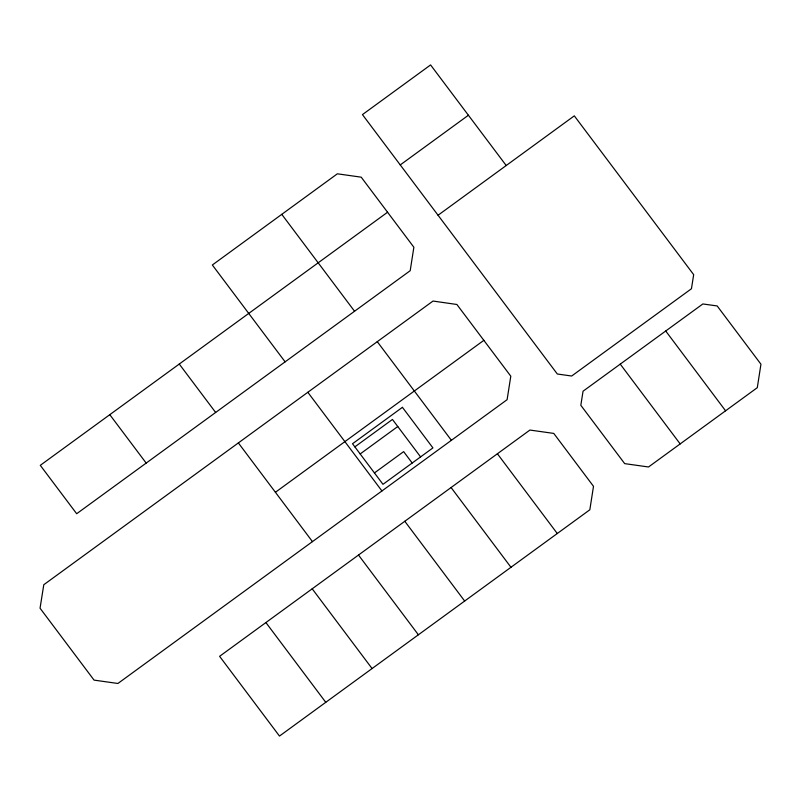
<?xml version="1.0" encoding="UTF-8"?>
<svg xmlns="http://www.w3.org/2000/svg" width="801" height="801" viewBox="0 0 801 801"><rect width="100%" height="100%" fill="white"/><g stroke="black" fill="none" stroke-linecap="round" stroke-linejoin="round"><path stroke-width="1.2" d="M400.26 164.916L468.405 115.234M387.584 212.225L40.29 465.331L76.676 513.731L410.202 270.698L413.867 247.239L361.211 177.171L337.361 173.807L212.345 264.991L285.116 361.842M438.057 215.239L574.307 115.855L693.676 274.653L691.443 288.75L571.674 376.019L557.326 374.007L362.452 114.603L430.588 64.931L506.212 165.527M377.281 341.667L43.785 584.73L40.05 608.209L94.067 680.119L117.907 683.473L507.103 399.689L510.798 376.19L456.88 304.48L433.021 301.056L377.281 341.667L451.394 440.31M275.414 492.275L483.844 340.335M354.853 446.868L392.45 419.444L420.595 456.9M360.18 453.947L397.777 426.522M374.437 472.93L403.644 451.634L412.195 463.018M620.244 364.125L583.048 391.208L580.825 405.296L624.68 463.629L648.53 466.983L757.295 387.674L760.95 364.215L717.165 305.942L702.857 303.959L620.244 364.125L680.169 443.914M451.083 487.529L219.604 656.319L279.479 736.069L589.836 509.776L593.501 486.317L553.771 433.411L529.922 430.057L451.083 487.529L510.968 567.288M665.731 331.013L725.576 410.803M497.401 453.766L557.276 533.516M281.782 214.348L354.553 311.249M404.805 521.281L464.66 601.04M307.834 392.29L381.937 490.963M358.498 555.043L418.382 634.793M179.264 364.044L215.639 412.455M238.368 442.923L312.46 541.636M312.2 588.805L372.075 668.555M109.787 414.668L146.172 463.078M265.902 622.557L325.757 702.297M402.432 407.329L352.51 443.744L382.988 484.315L432.92 447.909L402.432 407.329"/></g></svg>
